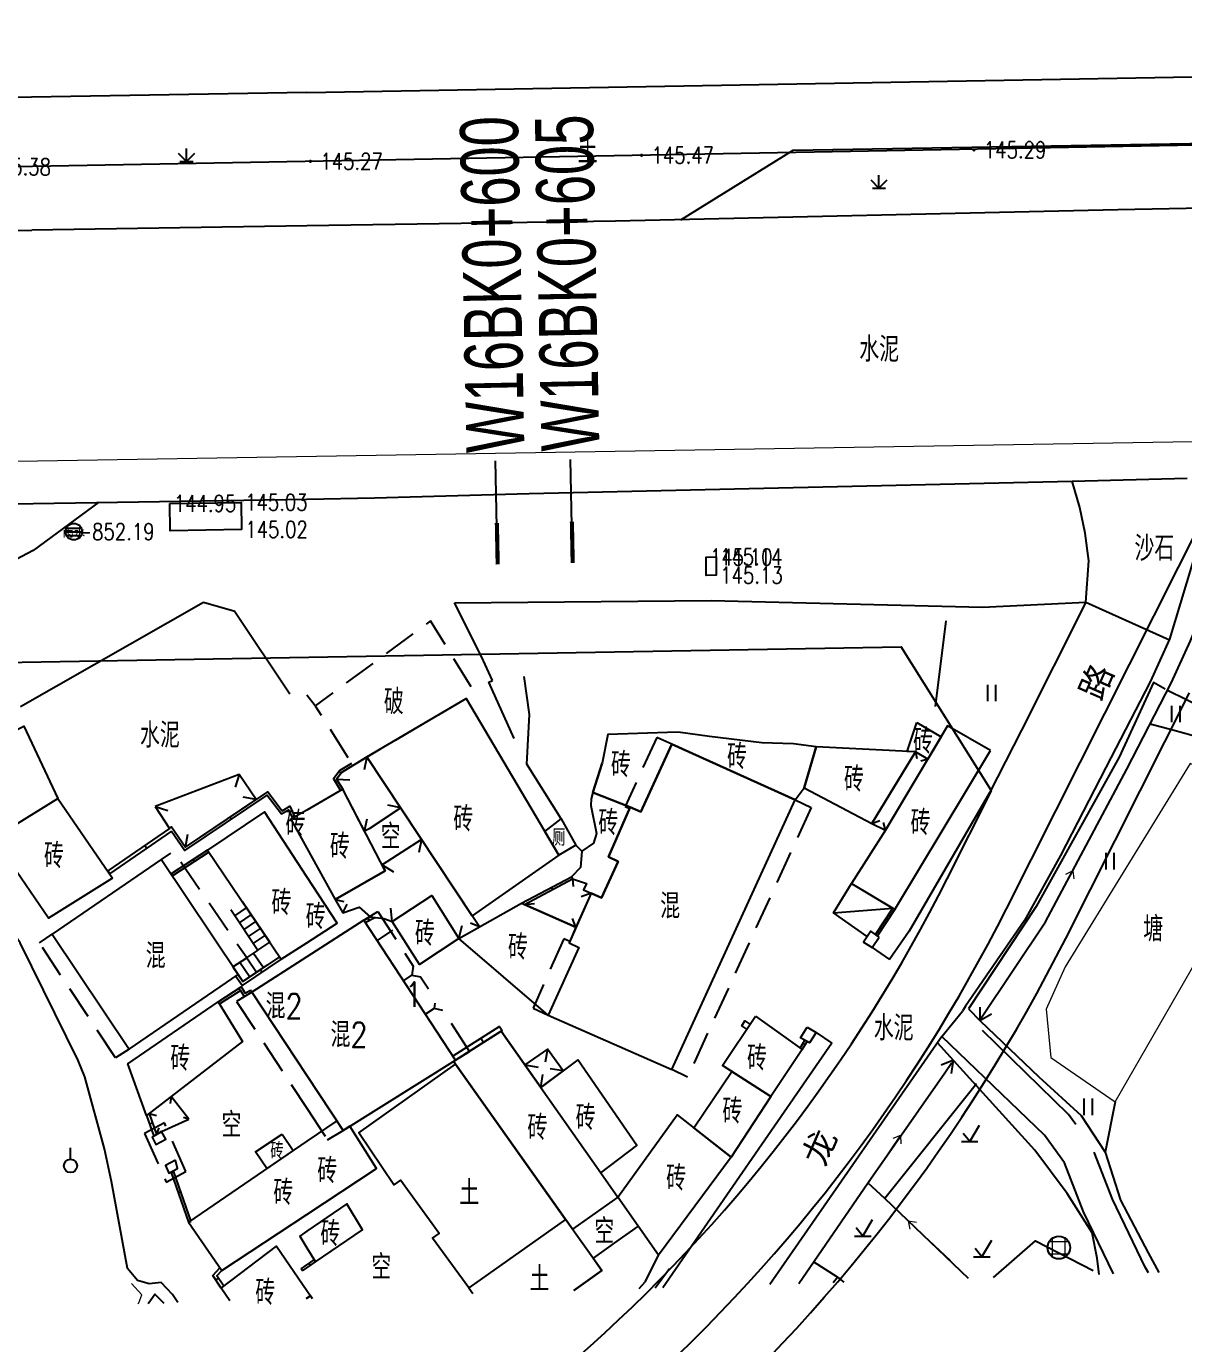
# Model space of a CAD drawing. Extents: x 529262 to 576451, y 2694391 to 2717535.
# Drawn here: x 565348.1 to 565417.9, y 2709589.3 to 2709668.8 of the extents above; entities that cross this region are included whole.
import ezdxf
from ezdxf.enums import TextEntityAlignment as Align
from ezdxf.xclip import XClip

# ---------------------------------------------------------------- set-up
doc = ezdxf.new("R2010")
doc.units = 0
doc.header["$XCLIPFRAME"] = 0
doc.linetypes.add('X2', pattern=[10, 8, -2])
doc.linetypes.add('X5', pattern=[3, 2, -1])
for name, color, linetype in [('a红线图', 1, 'Continuous'), ('COMPONENT', 8, 'Continuous'), ('DLDW', 8, 'Continuous'), ('DLSS', 4, 'Continuous'), ('DMTZ', 8, 'Continuous'), ('GCD', 8, 'Continuous'), ('GXYZ', 8, 'Continuous'), ('JMD', 8, 'Continuous'), ('PP-COM', 7, 'Continuous'), ('RD-中线', 40, 'Continuous'), ('RD-红线', 7, 'Continuous'), ('ZBTZ', 8, 'Continuous'), ('ZJ', 7, 'Continuous'), ('桩号标注_W16-', 7, 'Continuous')]:
    doc.layers.add(name, color=color, linetype=linetype)
doc.layers.add('SXSS', color=5, linetype='Continuous', lineweight=0)
doc.styles.add('HZ', font='rs.shx', dxfattribs={"width": 0.8, "bigfont": 'hztxt.shx'})
doc.styles.add('JieTuHzTxt', font='smsim.shx', dxfattribs={"width": 0.7, "bigfont": 'smfs.shx'})
doc.styles.add('宋体', font='', dxfattribs={"width": 0.75})
doc.styles.add('等线体', font='simhei.ttf')
doc.styles.get('宋体').set_extended_font_data('SimSun')
doc.linetypes.add('10421', pattern='A,2,[150,AAA.SHX,S=0.5,R=0,X=0,Y=0.5],1e-11', length=2)
doc.linetypes.add('10422', pattern='A,0.75,[150,AAA.SHX,S=0.5,R=0,X=0,Y=0.5],1.5,[177,AAA.SHX,S=1,R=0,X=0,Y=0.4],0.75', length=3)
doc.linetypes.add('1161', pattern='A,0,[149,AAA.SHX,S=0.15,R=0,X=0,Y=0],-1.6', length=1.6)

# ---------------------------------------------------------------- blocks, each defined once
blk = doc.blocks.new('A$C19FD0107')
at = {"layer": 'RD-中线', "color": 8, "linetype": 'Continuous'}
blk.add_lwpolyline([(-5280.166, 15276.46), (-7574.885, 15234.775, -0.04855), (-7632.827, 15239.353), (-9762.366, 15617.812)], format="xyb", dxfattribs=at)
at = {"layer": 'RD-中线', "color": 8, "linetype": 'Continuous', "flags": 128}
blk.add_lwpolyline([(-5805.014, 15027.076), (-5614.102, 15194.802, 0.096165), (-5590.788, 15224.953), (-5567.047, 15272.101)], format="xyb", dxfattribs=at)
at = {"layer": 'RD-红线', "color": 8, "linetype": 'Continuous', "flags": 128}
blk.add_lwpolyline([(-5772.423, 15237.701), (-5597.147, 15240.767)], dxfattribs=at)
at = {"layer": 'RD-红线', "color": 8, "linetype": 'Continuous'}
blk.add_lwpolyline([(-5591.683, 15232.069), (-5597.147, 15240.767, 0.564216)], format="xyb", dxfattribs=at)
at = {"layer": 'RD-红线', "color": 8, "linetype": 'Continuous', "flags": 128}
for points in [[(-5784.983, 15039.35), (-5611.462, 15191.797, 0.096165), (-5587.215, 15223.154), (-5579.745, 15237.989)], [(-5773.068, 15060.467), (-5616.742, 15197.807, 0.096165), (-5594.361, 15226.752), (-5591.683, 15232.069)]]:
    blk.add_lwpolyline(points, format="xyb", dxfattribs=at)
blk = doc.blocks.new('GC200')
at = {"linetype": 'Continuous', "const_width": 0.2, "flags": 128}
blk.add_lwpolyline([(-0.1, 0, 1), (0.1, 0, 1)], format="xyb", close=True, dxfattribs=at)
blk = doc.blocks.new('gc121')
at = {"color": 8}
for p, q in [((-0.5, -1), (-0.5, 1)), ((0.5, -1), (0.5, 1))]:
    blk.add_line(p, q, dxfattribs=at)
blk = doc.blocks.new('gc037')
for p, q in [((0, 0), (-1.39, 0.8)), ((-1.39, -0.8), (0, 0))]:
    blk.add_line(p, q)
blk = doc.blocks.new('gc086')
at = {"color": 8}
for p, q in [((0, 0), (7, 0)), ((7, 0), (6.18, 0.57)), ((7, 0), (6.18, -0.57))]:
    blk.add_line(p, q, dxfattribs=at)
blk = doc.blocks.new('gc123')
at = {"color": 8}
for p, q in [((0, 0), (1.2, 2)), ((-1, 0), (1, 0)), ((0, 0), (-0.8, 1))]:
    blk.add_line(p, q, dxfattribs=at)
blk = doc.blocks.new('gc146')
for p, q in [((-1.25, 0.75), (1.25, 0.75)), ((-0.75, -1.25), (-0.75, 1.25)), ((0.75, -1.25), (0.75, 1.25)), ((-1.25, -0.75), (1.25, -0.75))]:
    blk.add_line(p, q)
blk = doc.blocks.new('gc125')
at = {"color": 8}
blk.add_line((0, 0.8), (0, 2.2), dxfattribs=at)
blk.add_circle((0, 0), 0.8, dxfattribs=at)
blk = doc.blocks.new('gc124')
at = {"color": 8}
for p, q in [((0, 0), (0, 1.6)), ((-1, 1), (0, 0)), ((-0.8, 0), (0.8, 0)), ((0, 0), (1, 1))]:
    blk.add_line(p, q, dxfattribs=at)
blk = doc.blocks.new('gcbj0103')
for p, q in [((-1, 0), (1, 0)), ((-0.9, 0.43), (0.9, 0.43)), ((-0.88, -0.47), (0.88, -0.47))]:
    blk.add_line(p, q)
blk.add_circle((0, 0), 1)

msp = doc.modelspace()

# ---------------------------------------------------------------- linework, layer by layer
at = {"layer": 'a红线图', "color": 8, "linetype": 'Continuous', "lineweight": 0, "flags": 128}
msp.add_lwpolyline([(564727.349, 2709632.223), (566623.018, 2709663.858)], dxfattribs=at)
msp.add_lwpolyline([(564727.349, 2709632.223), (566623.018, 2709663.858)], dxfattribs=at)
at = {"layer": 'DLDW', "color": 252, "linetype": '10421', "elevation": 144.527, "flags": 128}
msp.add_lwpolyline([(565346.538, 2709620.093), (565344.483, 2709624.881), (565347.913, 2709626.572), (565349.966, 2709622.217)], dxfattribs=at)
at = {"layer": 'DLDW', "color": 252, "linetype": 'Continuous', "elevation": -520.404, "flags": 128}
msp.add_lwpolyline([(565379.353, 2709620.214), (565380.335, 2709620.971), (565381.225, 2709619.398), (565380.194, 2709618.789)], close=True, dxfattribs=at)
at = {"layer": 'DLSS', "linetype": 'Continuous', "flags": 128}
for points, elevation in [([(565364.998, 2709664.819), (565418.422, 2709665.751), (565462.579, 2709666.585)], 143.323), ([(565369.075, 2709640.348), (565378.408, 2709640.612), (565411.166, 2709641.354)], 143.087), ([(565364.998, 2709640.28), (565369.075, 2709640.348)], 143.087), ([(565114.998, 2709635.905), (565126.133, 2709636.107), (565155.401, 2709636.613), (565173.165, 2709636.835), (565201.132, 2709637.39), (565230.117, 2709637.912), (565261.021, 2709638.477), (565303.883, 2709639.224), (565345.921, 2709639.963), (565364.998, 2709640.28)], 143.087), ([(565399.111, 2709613.216), (565400.153, 2709612.496)], 145.628), ([(565395.721, 2709608.095), (565396.666, 2709607.443)], 145.452)]:
    msp.add_lwpolyline(points, dxfattribs=dict(at, elevation=elevation))
msp.add_lwpolyline([(565364.998, 2709664.819), (565337.684, 2709664.342), (565314.642, 2709663.947), (565228.604, 2709662.415), (565167.409, 2709661.335), (565137.622, 2709660.67), (565129.293, 2709658.022), (565104.378, 2709657.524), (565104.723, 2709652.444), (565166.375, 2709653.29), (565230.843, 2709654.542), (565300.364, 2709655.646), (565348.408, 2709656.515)], dxfattribs=at)
at = {"layer": 'DLSS', "linetype": 'Continuous'}
for points in [[(565448.977, 2709658.425), (565413.921, 2709657.723), (565383.622, 2709657.044), (565364.998, 2709656.764)], [(565364.998, 2709656.764), (565348.408, 2709656.515)], [(565411.991, 2709634.064), (565408.103, 2709626.328), (565406.175, 2709622.558)], [(565406.175, 2709622.558), (565401.335, 2709614.208), (565400.153, 2709612.496)], [(565396.666, 2709607.443), (565386.481, 2709592.684)]]:
    msp.add_lwpolyline(points, dxfattribs=at)
at = {"layer": 'DLSS', "linetype": 'Continuous', "lineweight": -3, "flags": 128}
for points in [[(565419.907, 2709641.414), (565419.489, 2709639.79), (565418.714, 2709637.355), (565417.034, 2709631.814), (565415.866, 2709629.256), (565413.195, 2709624.073), (565410.472, 2709618.767), (565408.291, 2709614.846), (565404.725, 2709609.68), (565404.56, 2709609.371)], [(565403.3, 2709607.84), (565392.923, 2709592.881)], [(565413.661, 2709593.515), (565411.855, 2709597.265), (565410.706, 2709600.23), (565409.505, 2709601.89), (565403.3, 2709607.84)]]:
    msp.add_lwpolyline(points, dxfattribs=at)
at = {"layer": 'DLSS', "linetype": 'X2', "elevation": 145.336, "flags": 128}
msp.add_lwpolyline([(565411.991, 2709634.064), (565412.175, 2709636.56), (565411.963, 2709638.223), (565411.631, 2709639.766), (565411.166, 2709641.354)], dxfattribs=at)
at = {"layer": 'DLSS', "linetype": 'X2', "lineweight": -3, "flags": 128}
msp.add_lwpolyline([(565415.769, 2709593.579), (565415.575, 2709593.921), (565413.6, 2709598.022), (565412.389, 2709601.145), (565410.943, 2709603.143), (565404.56, 2709609.371)], dxfattribs=at)
at = {"layer": 'DMTZ', "linetype": '10421', "elevation": 144.088, "flags": 128}
msp.add_lwpolyline([(565352.44, 2709640.093), (565348.489, 2709637.171), (565344.058, 2709634.837), (565341.424, 2709634.439), (565332.879, 2709632.57), (565326.089, 2709631.035), (565324.769, 2709630.788), (565323.704, 2709630.398), (565323.413, 2709630.056), (565323.276, 2709629.558), (565323.152, 2709628.576), (565323.064, 2709628.352), (565322.808, 2709628.166), (565321.296, 2709628.121), (565319.422, 2709628.218), (565317, 2709628.627), (565313.705, 2709628.945), (565305.818, 2709630.001), (565302.993, 2709630.156), (565299.173, 2709630.228), (565291.244, 2709629.92), (565290.654, 2709629.827), (565289.769, 2709629.49), (565288.498, 2709628.957), (565287.691, 2709628.683), (565287.083, 2709628.615), (565286.735, 2709628.654), (565286.011, 2709628.828), (565285.034, 2709629.119)], dxfattribs=at)
at = {"layer": 'DMTZ', "linetype": '10422'}
msp.add_lwpolyline([(565358.766, 2709634.043), (565347.71, 2709627.731)], dxfattribs=at)
at = {"layer": 'DMTZ', "linetype": '10422', "flags": 128}
for points in [[(565376.194, 2709629.334), (565375.531, 2709630.782), (565373.898, 2709634.011)], [(565402.922, 2709627.752), (565403.575, 2709632.927)], [(565377.494, 2709625.825), (565375.969, 2709629.222), (565376.194, 2709629.334)], [(565380.335, 2709620.971), (565378.275, 2709624.285), (565378.438, 2709627.287), (565378.107, 2709629.563)], [(565351.205, 2709606.402), (565347.693, 2709613.492), (565343.475, 2709619.613)], [(565404.912, 2709609.522), (565405.619, 2709608.796), (565409.161, 2709605.405), (565411.708, 2709603.075), (565413.151, 2709600.859), (565414.08, 2709597.965), (565415.752, 2709594.786), (565416.391, 2709593.598)], [(565412.791, 2709593.488), (565412.679, 2709594.478), (565412.383, 2709595.989), (565410.877, 2709598.367), (565408.917, 2709600.991), (565403.044, 2709607.47)], [(565386.019, 2709592.67), (565386.867, 2709593.843)], [(565357.207, 2709591.789), (565356.892, 2709592.274), (565356.2, 2709592.998)]]:
    msp.add_lwpolyline(points, dxfattribs=at)
at = {"layer": 'DMTZ', "linetype": '10422', "lineweight": -3, "elevation": 145.38, "flags": 128}
msp.add_lwpolyline([(565416.788, 2709628.803), (565416.084, 2709629.21), (565413.996, 2709624.694), (565409.007, 2709615.696), (565404.912, 2709609.522)], dxfattribs=at)
at = {"layer": 'DMTZ', "linetype": '10422', "ltscale": 0.2, "elevation": -520.404, "flags": 128}
msp.add_lwpolyline([(565381.578, 2709619.02), (565381.225, 2709619.398)], dxfattribs=at)
at = {"layer": 'DMTZ', "linetype": '10421', "flags": 128}
msp.add_lwpolyline([(565356.2, 2709592.998), (565355.483, 2709592.911), (565354.783, 2709593.121), (565354.179, 2709593.855), (565353.216, 2709599.097), (565352.795, 2709601.072), (565351.607, 2709605.418), (565351.205, 2709606.402)], dxfattribs=at)
at = {"layer": 'GXYZ', "linetype": 'Continuous', "flags": 128}
for points in [[(565356.732, 2709640.011), (565361.034, 2709640.08), (565361.046, 2709638.439), (565356.744, 2709638.37)], [(565389.079, 2709636.773), (565389.684, 2709636.783), (565389.699, 2709635.677), (565389.094, 2709635.667)]]:
    msp.add_lwpolyline(points, close=True, dxfattribs=at)
at = {"layer": 'JMD', "linetype": 'Continuous'}
for p, q in [((565368.624, 2709624.717), (565368.444, 2709623.937)), ((565401.722, 2709625.02), (565401.792, 2709624.626)), ((565402.452, 2709624.586), (565402.034, 2709624.47)), ((565360.912, 2709623.661), (565360.67, 2709622.898)), ((565366.936, 2709623.822), (565367.057, 2709623.732)), ((565366.793, 2709623.379), (565367.592, 2709623.341)), ((565361.934, 2709622.14), (565361.149, 2709622.294)), ((565355.851, 2709621.72), (565356.612, 2709621.474)), ((565370.659, 2709621.637), (565369.875, 2709621.797)), ((565356.713, 2709620.403), (565356.836, 2709620.489)), ((565360.441, 2709620.956), (565360.358, 2709621.08)), ((565364.091, 2709621.11), (565364.227, 2709621.173)), ((565368.48, 2709620.234), (565368.625, 2709620.989)), ((565399.082, 2709620.7), (565399.572, 2709620.881)), ((565399.901, 2709620.295), (565399.787, 2709620.765)), ((565357.677, 2709619.278), (565357.825, 2709620.064)), ((565371.914, 2709619.738), (565371.75, 2709618.955)), ((565355.219, 2709619.376, 143.545), (565355.333, 2709619.211, 143.545)), ((565359.01, 2709619.092), (565359.091, 2709618.966)), ((565358.129, 2709618.522), (565358.211, 2709618.396)), ((565369.536, 2709618.201), (565370.219, 2709617.786)), ((565352.979, 2709617.835), (565353.093, 2709617.671)), ((565356.809, 2709617.667), (565356.89, 2709617.541)), ((565381.031, 2709617.356), (565381.059, 2709616.898)), ((565379.758, 2709616.846), (565379.828, 2709616.714)), ((565382.145, 2709616.501), (565381.548, 2709616.27)), ((565362.762, 2709613.534), (565361.112, 2709615.978)), ((565366.712, 2709616.106), (565367.234, 2709616)), ((565367.158, 2709615.302), (565367.426, 2709615.823)), ((565378.128, 2709615.807), (565378.722, 2709615.865)), ((565360.408, 2709615.503), (565362.035, 2709613.047)), ((565360.654, 2709615.131), (565361.362, 2709615.608)), ((565360.93, 2709614.714), (565361.642, 2709615.193)), ((565368.666, 2709614.979), (565368.734, 2709614.845)), ((565370.153, 2709614.788), (565370.056, 2709615.582)), ((565381.234, 2709614.436), (565381.019, 2709614.968)), ((565396.772, 2709615.316, 145.3), (565400.348, 2709615.595)), ((565400.06, 2709614.889), (565399.935, 2709614.972)), ((565361.206, 2709614.298), (565361.922, 2709614.779)), ((565361.482, 2709613.881), (565362.202, 2709614.364)), ((565374.172, 2709613.761), (565374.368, 2709614.537)), ((565375.406, 2709614.454), (565374.871, 2709614.679)), ((565361.759, 2709613.464), (565362.482, 2709613.949)), ((565362.035, 2709613.047), (565362.762, 2709613.534)), ((565362.035, 2709613.047), (565360.536, 2709612.045)), ((565361.368, 2709612.601), (565361.961, 2709611.721)), ((565361.783, 2709612.879), (565362.375, 2709612)), ((565360.536, 2709612.045), (565361.133, 2709611.163)), ((565360.952, 2709612.323), (565361.547, 2709611.442)), ((565361.133, 2709611.163), (565362.626, 2709612.169)), ((565362.28, 2709611.724, -518.569), (565362.181, 2709611.87, -518.569)), ((565360.974, 2709610.62), (565360.893, 2709610.746)), ((565361.678, 2709610.517), (565361.604, 2709610.647)), ((565375.499, 2709607.739), (565375.655, 2709607.495)), ((565376.626, 2709608.458), (565376.782, 2709608.214)), ((565379.506, 2709607.079), (565379.378, 2709606.289)), ((565395.057, 2709607.346, 145.915), (565394.928, 2709607.422, 145.915)), ((565378.157, 2709606.132), (565378.945, 2709605.994)), ((565379.112, 2709604.772), (565379.24, 2709605.562)), ((565380.47, 2709605.779), (565379.679, 2709605.896)), ((565356.812, 2709604.233), (565356.759, 2709603.795)), ((565355.479, 2709603.204), (565355.92, 2709603.078)), ((565357.879, 2709602.852), (565357.56, 2709602.954)), ((565355.49, 2709602.576), (565355.679, 2709602.644)), ((565355.93, 2709601.938), (565356.076, 2709602.334)), ((565356.806, 2709599.63), (565356.947, 2709599.68)), ((565357.229, 2709598.432), (565357.371, 2709598.482)), ((565357.865, 2709596.636), (565358.006, 2709596.686)), ((565364.735, 2709593.704), (565364.649, 2709593.827)), ((565365.203, 2709594.028), (565365.118, 2709594.151)), ((565359.508, 2709593.145), (565359.675, 2709593.255))]:
    msp.add_line(p, q, dxfattribs=at)
at = {"layer": 'JMD', "linetype": 'Continuous', "flags": 128}
for points in [[(565356.732, 2709640.011), (565361.034, 2709640.08), (565361.046, 2709638.439), (565356.744, 2709638.37)], [(565389.079, 2709636.773), (565389.684, 2709636.783), (565389.699, 2709635.677), (565389.094, 2709635.667)], [(565364.998, 2709619.202), (565366.712, 2709616.106), (565369.721, 2709617.843), (565367.166, 2709622.766), (565364.998, 2709621.512)], [(565364.998, 2709621.512), (565364.029, 2709620.951), (565364.998, 2709619.202)], [(565377.954, 2709615.884), (565380.961, 2709617.488)], [(565378.128, 2709615.807), (565381.031, 2709617.356)], [(565368.431, 2709614.858), (565368.822, 2709615.059)], [(565368.513, 2709614.732), (565369.093, 2709615.03)], [(565391.538, 2709608.294), (565391.233, 2709608.496), (565391.419, 2709608.79), (565391.73, 2709608.584)], [(565376.626, 2709608.458), (565373.81, 2709606.661)], [(565376.782, 2709608.214), (565373.966, 2709606.417)], [(565355.313, 2709603.075), (565355.757, 2709601.829)], [(565355.479, 2709603.204), (565355.93, 2709601.938)], [(565359.831, 2709592.658), (565359.32, 2709593.43), (565359.746, 2709593.881)], [(565359.99, 2709592.779), (565359.574, 2709593.408), (565359.859, 2709593.716)]]:
    msp.add_lwpolyline(points, dxfattribs=at)
at = {"layer": 'JMD', "linetype": 'X5', "elevation": -520.554, "flags": 128}
msp.add_lwpolyline([(565367.763, 2709624.208), (565374.608, 2709628.25), (565375.138, 2709628.579), (565372.465, 2709632.925), (565365.499, 2709627.806)], close=True, dxfattribs=at)
at = {"layer": 'JMD', "linetype": 'Continuous', "flags": 128}
for points, elevation in [([(565368.624, 2709624.717), (565374.608, 2709628.25), (565380.194, 2709618.789), (565374.967, 2709615.118)], 143.983), ([(565401.807, 2709626.801), (565403.256, 2709625.939), (565402.452, 2709624.586), (565401.722, 2709625.02), (565401.223, 2709625.045)], 145.343), ([(565406.238, 2709625.096), (565403.64, 2709626.584), (565399.901, 2709620.295), (565397.847, 2709617.076), (565400.478, 2709615.518)], -519.149), ([(565379.548, 2709609.124), (565387.026, 2709605.848), (565394.453, 2709622.123), (565387.01, 2709625.492), (565385.142, 2709621.396), (565384.509, 2709621.685), (565383.186, 2709618.688), (565383.784, 2709618.415), (565382.777, 2709616.207), (565382.143, 2709616.496), (565380.816, 2709613.491), (565381.414, 2709613.219)], 145.19), ([(565399.082, 2709620.7), (565401.722, 2709625.02), (565395.722, 2709625.324), (565394.992, 2709622.861)], 145.355), ([(565368.748, 2709620.373), (565368.48, 2709620.234), (565367.166, 2709622.766), (565366.793, 2709623.379), (565367.09, 2709623.776), (565367.763, 2709624.208), (565368.624, 2709624.717), (565370.659, 2709621.637)], 142.258), ([(565399.082, 2709620.7), (565399.901, 2709620.295), (565402.452, 2709624.586), (565401.722, 2709625.02)], 145.355), ([(565355.851, 2709621.72), (565356.713, 2709620.403), (565356.836, 2709620.489), (565357.677, 2709619.278), (565361.934, 2709622.14), (565360.912, 2709623.661)], 143.628), ([(565353.279, 2709617.4), (565349.399, 2709614.995), (565346.086, 2709619.812), (565349.966, 2709622.217)], 144.527), ([(565360.847, 2709611.581), (565356.202, 2709618.525), (565349.64, 2709614.02), (565354.285, 2709607.076)], -519.788), ([(565378.128, 2709615.807), (565381.031, 2709617.356), (565381.86, 2709617.078), (565381.689, 2709616.703), (565382.145, 2709616.501), (565381.234, 2709614.436), (565378.128, 2709615.807)], 145.19), ([(565374.172, 2709613.761), (565371.798, 2709612.185), (565370.153, 2709614.788), (565372.527, 2709616.364)], -520.118), ([(565379.548, 2709609.124), (565374.172, 2709613.761), (565377.954, 2709615.884), (565381.234, 2709614.436), (565380.816, 2709613.491), (565381.414, 2709613.219)], 145.19), ([(565399.521, 2709613.843), (565399.021, 2709614.201), (565398.572, 2709613.54), (565399.111, 2709613.216)], 145.79), ([(565392.056, 2709609.075), (565394.884, 2709607.053), (565392.98, 2709604.215), (565390.081, 2709606.094)], 145.317), ([(565373.957, 2709606.183), (565373.854, 2709606.347), (565373.969, 2709606.419), (565376.722, 2709608.175), (565379.112, 2709604.772), (565382.728, 2709599.626), (565383.762, 2709598.15), (565381.03, 2709596.212)], 144.974), ([(565395.18, 2709608.414), (565395.721, 2709608.095), (565395.316, 2709607.456), (565394.784, 2709607.772)], 145.402), ([(565380.47, 2709605.779), (565379.506, 2709607.079), (565378.157, 2709606.132), (565379.112, 2709604.772)], 145.129), ([(565380.605, 2709596.812), (565374.767, 2709592.67), (565372.583, 2709595.68), (565372.985, 2709595.963), (565370.644, 2709599.185), (565370.242, 2709598.902), (565368.123, 2709602.036), (565373.957, 2709606.183)], 144.974), ([(565381.349, 2709606.431), (565379.112, 2709604.772), (565382.726, 2709599.625), (565384.914, 2709601.262)], 145.295), ([(565390.641, 2709605.731), (565392.98, 2709604.215), (565390.592, 2709600.568), (565388.338, 2709602.341)], -518.944), ([(565357.879, 2709602.852), (565356.812, 2709604.233), (565355.479, 2709603.204), (565355.93, 2709601.938), (565356.224, 2709602.122), (565357.879, 2709602.852)], -520.987), ([(565386.219, 2709594.651), (565383.762, 2709598.15), (565387.337, 2709603.128), (565390.592, 2709600.568)], 145.388), ([(565363.499, 2709601.952), (565364.177, 2709600.966), (565362.585, 2709599.874), (565361.893, 2709600.881)], 143.625), ([(565357.065, 2709600.381), (565356.464, 2709600.061), (565356.67, 2709599.605), (565357.201, 2709599.883)], -520.986)]:
    msp.add_lwpolyline(points, close=True, dxfattribs=dict(at, elevation=elevation))
for points in [[(565382.24, 2709622.576), (565384.509, 2709621.685), (565385.142, 2709621.396), (565387.01, 2709625.492), (565394.453, 2709622.123), (565394.992, 2709622.861), (565395.722, 2709625.324), (565394.354, 2709625.508), (565392.442, 2709625.568), (565389.289, 2709625.944), (565387.39, 2709626.203), (565386.761, 2709626.196), (565383.16, 2709626.067), (565382.813, 2709624.345)], [(565382.24, 2709622.576), (565382.147, 2709622.187), (565382.122, 2709621.783), (565382.479, 2709620.099), (565382.281, 2709619.519), (565381.578, 2709619.02), (565381.511, 2709618.049), (565380.961, 2709617.488), (565381.031, 2709617.356), (565381.86, 2709617.078), (565381.689, 2709616.703), (565382.777, 2709616.207), (565383.784, 2709618.415), (565383.186, 2709618.688), (565384.509, 2709621.685)], [(565366.712, 2709616.106), (565367.158, 2709615.302), (565368.154, 2709615.654), (565368.822, 2709615.059), (565369.646, 2709614.969), (565370.153, 2709614.788), (565372.527, 2709616.364), (565374.172, 2709613.761), (565375.406, 2709614.454), (565375.406, 2709614.454), (565371.914, 2709619.738), (565369.536, 2709618.201), (565369.536, 2709618.201), (565369.721, 2709617.843)], [(565397.847, 2709617.076), (565400.348, 2709615.595), (565399.294, 2709614.005), (565399.021, 2709614.201), (565398.807, 2709613.886), (565396.772, 2709615.316)], [(565359.649, 2709609.941), (565361.105, 2709607.548), (565355.313, 2709603.075), (565354.204, 2709606.187)], [(565356.224, 2709602.122), (565355.669, 2709601.773), (565355.88, 2709601.333), (565356.48, 2709601.658)]]:
    msp.add_lwpolyline(points, close=True, dxfattribs=at)
at = {"layer": 'JMD', "linetype": 'X5'}
for points, elevation in [([(565387.01, 2709625.492), (565386.108, 2709625.898), (565384.197, 2709621.724), (565384.472, 2709621.602)], -516.232), ([(565394.453, 2709622.123), (565395.426, 2709621.675), (565387.963, 2709605.39), (565387.026, 2709605.848)], 145.295), ([(565368.431, 2709614.858), (565369.287, 2709615.394), (565371.414, 2709612.094), (565371.32, 2709611.541)], -518.146), ([(565380.853, 2709613.574), (565380.492, 2709613.733), (565378.649, 2709609.558), (565379.548, 2709609.124)], -516.232), ([(565361.678, 2709610.517), (565360.757, 2709609.96), (565364.998, 2709603.512)], -518.119), ([(565364.998, 2709603.512), (565366.249, 2709601.61), (565367.187, 2709602.171)], -518.119)]:
    msp.add_lwpolyline(points, dxfattribs=dict(at, elevation=elevation))
at = {"layer": 'JMD', "linetype": 'Continuous'}
for points in [[(565367.69, 2709624.323), (565366.987, 2709623.889), (565366.612, 2709623.388), (565367.036, 2709622.691)], [(565367.763, 2709624.208), (565367.09, 2709623.776), (565366.793, 2709623.379), (565367.166, 2709622.766)], [(565382.24, 2709622.576), (565382.813, 2709624.345)], [(565356.827, 2709620.239), (565357.638, 2709619.071), (565362.607, 2709622.411), (565363.461, 2709621.274), (565363.896, 2709621.531), (565364.136, 2709621.013)], [(565356.836, 2709620.489), (565357.677, 2709619.278), (565362.641, 2709622.615), (565363.5, 2709621.471), (565363.962, 2709621.745), (565364.266, 2709621.088)], [(565359.01, 2709619.092), (565356.809, 2709617.667)], [(565359.091, 2709618.966), (565356.89, 2709617.541)], [(565399.294, 2709614.005), (565400.348, 2709615.595)], [(565399.416, 2709613.918), (565400.478, 2709615.518)], [(565364.998, 2709605.487), (565367.187, 2709602.171), (565373.969, 2709606.419), (565368.431, 2709614.858), (565364.998, 2709612.651)], [(565370.169, 2709614.267), (565369.236, 2709613.636)], [(565364.998, 2709612.651), (565361.678, 2709610.517), (565364.998, 2709605.487)], [(565359.649, 2709609.941), (565361.035, 2709610.838), (565361.266, 2709610.456), (565361.604, 2709610.647)], [(565359.727, 2709609.813), (565360.987, 2709610.628), (565361.213, 2709610.253), (565361.678, 2709610.517)], [(565379.112, 2709604.772), (565376.722, 2709608.175)], [(565356.806, 2709599.63), (565357.865, 2709596.636)], [(565356.947, 2709599.68), (565358.006, 2709596.686)], [(565364.998, 2709595.1), (565365.516, 2709594.244), (565368.348, 2709596.184), (565367.403, 2709597.746), (565364.998, 2709596.099)], [(565364.998, 2709596.099), (565364.571, 2709595.806), (565364.998, 2709595.1)], [(565364.649, 2709593.827), (565365.438, 2709594.373)], [(565364.735, 2709593.704), (565365.516, 2709594.244)], [(565364.649, 2709593.827), (565364.998, 2709594.068)], [(565364.735, 2709593.704), (565364.998, 2709593.886)]]:
    msp.add_lwpolyline(points, dxfattribs=at)
at = {"layer": 'JMD', "linetype": 'Continuous', "flags": 128}
for points, elevation in [([(565364.998, 2709617.486), (565362.436, 2709621.394), (565359.01, 2709619.092), (565363.452, 2709612.513), (565364.998, 2709613.508)], -518.692), ([(565356.713, 2709620.403), (565352.979, 2709617.835)], 143.545), ([(565356.826, 2709620.238), (565353.093, 2709617.671)], 143.545), ([(565364.998, 2709613.508), (565366.832, 2709614.688), (565364.998, 2709617.486)], -518.692), ([(565363.452, 2709612.513), (565361.087, 2709610.92), (565360.701, 2709611.481)], -518.569), ([(565363.353, 2709612.659), (565361.133, 2709611.163), (565360.846, 2709611.581)], -518.569), ([(565394.761, 2709607.141), (565395.044, 2709607.617)], 145.915), ([(565394.884, 2709607.053), (565395.173, 2709607.541)], 145.915), ([(565364.998, 2709597.102), (565369.199, 2709599.87), (565367.597, 2709602.428), (565367.597, 2709602.428), (565367.187, 2709602.171), (565366.796, 2709602.763), (565364.998, 2709601.529)], 0.123), ([(565364.998, 2709601.529), (565357.865, 2709596.636), (565359.859, 2709593.716), (565364.998, 2709597.102)], 0.123), ([(565381.11, 2709592.52), (565382.799, 2709593.72), (565380.605, 2709596.812), (565374.767, 2709592.67), (565375.007, 2709592.333)], -520.126), ([(565385.053, 2709592.64), (565385.427, 2709593.053), (565386.219, 2709594.651), (565384.99, 2709596.401), (565383.701, 2709595.486), (565382.267, 2709594.469), (565382.799, 2709593.72), (565381.11, 2709592.52)], 145.388), ([(565360.345, 2709591.885), (565359.831, 2709592.658), (565363.171, 2709595.194), (565364.998, 2709592.513)], -520.811), ([(565396.745, 2709592.998), (565397.014, 2709593.33), (565397.391, 2709593.018)], 144.972), ([(565355.425, 2709591.734), (565355.675, 2709592.089), (565355.833, 2709592.299), (565356.372, 2709591.763)], -521.013), ([(565364.998, 2709592.053), (565364.958, 2709592.026)], -520.811), ([(565364.958, 2709592.026), (565364.998, 2709592.053)], -520.943), ([(565364.998, 2709592.513), (565365.213, 2709592.197), (565364.998, 2709592.053)], -520.811), ([(565364.998, 2709592.053), (565365.213, 2709592.197), (565365.321, 2709592.037)], -520.943)]:
    msp.add_lwpolyline(points, dxfattribs=dict(at, elevation=elevation))
at = {"layer": 'JMD', "linetype": 'X5', "flags": 128}
for points in [[(565360.536, 2709612.045), (565361.367, 2709612.6), (565356.942, 2709619.02), (565356.202, 2709618.525)], [(565370.822, 2709611.214), (565371.32, 2709611.541), (565371.849, 2709611.44), (565372.755, 2709610.12), (565372.681, 2709609.533), (565372.153, 2709609.186)]]:
    msp.add_lwpolyline(points, dxfattribs=at)
at = {"layer": 'JMD', "linetype": 'X5'}
for points in [[(565354.285, 2709607.076), (565353.45, 2709606.551), (565348.859, 2709613.494), (565349.64, 2709614.02)], [(565373.969, 2709606.419), (565374.81, 2709606.949), (565373.202, 2709609.422), (565372.681, 2709609.533)]]:
    msp.add_lwpolyline(points, dxfattribs=at)
at = {"layer": 'JMD', "linetype": 'X5', "elevation": -519.997}
msp.add_lwpolyline([(565357.703, 2709599.69), (565356.403, 2709602.637), (565355.21, 2709602), (565356.51, 2709599.053)], close=True, dxfattribs=at)
at = {"layer": 'SXSS', "color": 8, "linetype": 'Continuous', "lineweight": -3, "flags": 128}
for points in [[(565405.66, 2709608.928), (565409.568, 2709614.761), (565414.472, 2709623.988), (565417.143, 2709629.171), (565418.311, 2709631.729), (565419.191, 2709633.865), (565421.381, 2709641.081)], [(565394.671, 2709592.934), (565398.858, 2709599.035), (565403.497, 2709605.646), (565403.907, 2709606.273)]]:
    msp.add_lwpolyline(points, dxfattribs=at)
for points, elevation in [([(565427.687, 2709623.835), (565419.045, 2709625.848), (565418.414, 2709626.007), (565417.243, 2709626.322), (565415.868, 2709626.696)], 144.357), ([(565404.915, 2709593.248), (565399.875, 2709598.074), (565398.861, 2709598.987)], 144.846)]:
    msp.add_lwpolyline(points, dxfattribs=dict(at, elevation=elevation))
at = {"layer": 'SXSS', "color": 8, "linetype": '10421', "flags": 128}
msp.add_lwpolyline([(565423.993, 2709621.692), (565418.288, 2709624.32), (565410.748, 2709612.044), (565409.596, 2709609.498), (565409.874, 2709606.579), (565413.761, 2709603.9)], close=True, dxfattribs=at)
at = {"layer": 'SXSS', "color": 8, "linetype": 'Continuous', "elevation": 143.364, "flags": 128}
msp.add_lwpolyline([(565354.807, 2709591.715), (565354.855, 2709591.777), (565355.033, 2709592.263), (565354.426, 2709592.933)], dxfattribs=at)
at = {"layer": 'SXSS', "color": 8, "linetype": 'Continuous', "lineweight": -3}
msp.add_circle((565410.362, 2709595.104, 145.999), 0.683, dxfattribs=at)
at = {"layer": 'ZBTZ', "linetype": '1161', "lineweight": -3, "elevation": 145.132, "flags": 128}
msp.add_lwpolyline([(565387.561, 2709657.132), (565394.329, 2709661.33), (565425.476, 2709661.861), (565425.381, 2709665.832)], dxfattribs=at)
at = {"layer": 'ZBTZ', "linetype": '1161', "flags": 128}
for points, elevation in [([(565411.166, 2709641.354), (565418.111, 2709641.535)], 143.087), ([(565373.898, 2709634.011), (565389.393, 2709634.16), (565405.761, 2709633.761), (565411.991, 2709634.064)], 145.031), ([(565411.991, 2709634.064), (565414.412, 2709632.976)], 145.336), ([(565360.651, 2709633.49), (565363.971, 2709628.515)], 143.698), ([(565414.412, 2709632.976), (565417.047, 2709631.792)], 145.336), ([(565416.92, 2709628.738), (565419.215, 2709627.61), (565418.533, 2709626.247)], 145.38)]:
    msp.add_lwpolyline(points, dxfattribs=dict(at, elevation=elevation))
at = {"layer": 'ZBTZ', "linetype": '1161', "ltscale": 0.6, "flags": 128}
for points, elevation in [([(565360.651, 2709633.49), (565358.766, 2709634.043)], 143.698), ([(565365.499, 2709627.806), (565364.998, 2709628.449)], -520.554)]:
    msp.add_lwpolyline(points, dxfattribs=dict(at, elevation=elevation))
at = {"layer": 'ZBTZ', "linetype": '1161', "lineweight": -3, "flags": 128}
for points in [[(565403.3, 2709607.84), (565404.56, 2709609.371)], [(565397.014, 2709593.33), (565395.568, 2709594.242)]]:
    msp.add_lwpolyline(points, dxfattribs=at)
at = {"layer": 'ZBTZ', "linetype": '1161'}
for points in [[(565405.393, 2709604.998), (565399.877, 2709598.077)], [(565406.415, 2709593.293), (565408.961, 2709595.517), (565412.432, 2709593.729)]]:
    msp.add_lwpolyline(points, dxfattribs=at)
at = {"layer": 'ZBTZ', "linetype": '1161', "flags": 128}
msp.add_lwpolyline([(565413.761, 2709603.9), (565413.151, 2709600.859)], dxfattribs=at)
at = {"layer": '桩号标注_W16-'}
for p, q in [((565376.485, 2709637.58), (565376.386, 2709642.579)), ((565381.011, 2709637.67), (565380.911, 2709642.669))]:
    msp.add_line(p, q, dxfattribs=at)
at = {"layer": '桩号标注_W16-', "const_width": 0.25}
for points in [[(565376.46, 2709638.83), (565376.51, 2709636.331)], [(565380.986, 2709638.92), (565381.035, 2709636.42)]]:
    msp.add_lwpolyline(points, dxfattribs=at)

# ---------------------------------------------------------------- block references
at = {"layer": 'COMPONENT', "linetype": 'Continuous', "xscale": 0.5, "yscale": 0.5}
msp.add_blockref('gcbj0103', (565350.938, 2709638.309), dxfattribs=at)
at = {"layer": 'DLSS', "linetype": 'Continuous', "lineweight": -3}
for p, xscale, yscale, zscale, rotation in [((565405.606, 2709608.813), 0.4999999998366074, 0.4999999998366074, 0.4999999998366074, 240.4730593811371), ((565404.005, 2709606.41), 0.4999999998735145, 0.4999999998735145, 0.4999999998735145, 52.06362170412463)]:
    msp.add_blockref('gc037', p, dxfattribs=dict(at, xscale=xscale, yscale=yscale, zscale=zscale, rotation=rotation))
at = {"layer": 'GCD', "linetype": 'Continuous'}
ref = msp.add_blockref('GC200', (565405.241, 2709661.35, 145.29), dxfattribs=dict(at, xscale=0.5, yscale=0.5, zscale=0.5))
ref.add_attrib('height', '145.29', dxfattribs={"linetype": 'Continuous', "height": 1, "style": 'HZ', "width": 0.8}).set_placement((565405.841, 2709661.35, 145.29), align=Align.MIDDLE_LEFT)
ref = msp.add_blockref('GC200', (565365.209, 2709660.659, 145.271), dxfattribs=dict(at, xscale=0.5, yscale=0.5, zscale=0.5))
ref.add_attrib('height', '145.27', dxfattribs={"linetype": 'Continuous', "height": 1, "style": 'HZ', "width": 0.8}).set_placement((565365.809, 2709660.659, 145.271), align=Align.MIDDLE_LEFT)
ref = msp.add_blockref('GC200', (565385.19, 2709661.025, 145.471), dxfattribs=dict(at, xscale=0.5, yscale=0.5, zscale=0.5))
ref.add_attrib('height', '145.47', dxfattribs={"linetype": 'Continuous', "height": 1, "style": 'HZ', "width": 0.8}).set_placement((565385.79, 2709661.025, 145.471), align=Align.MIDDLE_LEFT)
ref = msp.add_blockref('GC200', (565345.186, 2709660.321, 145.38), dxfattribs=dict(at, xscale=0.5, yscale=0.5, zscale=0.5))
ref.add_attrib('height', '145.38', dxfattribs={"linetype": 'Continuous', "height": 1, "style": 'HZ', "width": 0.8}).set_placement((565345.786, 2709660.321, 145.38), align=Align.MIDDLE_LEFT)
ref = msp.add_blockref('GC200', (565356.728, 2709640.014, 144.949), dxfattribs=dict(at, xscale=0.1999999999534339, yscale=0.1999999999534339, zscale=0.1999999999534339))
ref.add_attrib('height', '144.95', dxfattribs={"linetype": 'Continuous', "height": 1, "style": 'HZ', "width": 0.8}).set_placement((565356.968, 2709640.014, 144.949), align=Align.MIDDLE_LEFT)
ref = msp.add_blockref('GC200', (565356.728, 2709640.014, 144.949), dxfattribs=dict(at, xscale=0.1999999999534339, yscale=0.1999999999534339, zscale=0.1999999999534339))
ref.add_attrib('height', '144.95', dxfattribs={"linetype": 'Continuous', "height": 1, "style": 'HZ', "width": 0.8}).set_placement((565356.968, 2709640.014, 144.949), align=Align.MIDDLE_LEFT)
ref = msp.add_blockref('GC200', (565361.03, 2709640.083, 145.032), dxfattribs=dict(at, xscale=0.1999999999534339, yscale=0.1999999999534339, zscale=0.1999999999534339))
ref.add_attrib('height', '145.03', dxfattribs={"linetype": 'Continuous', "height": 1, "style": 'HZ', "width": 0.8}).set_placement((565361.27, 2709640.083, 145.032), align=Align.MIDDLE_LEFT)
ref = msp.add_blockref('GC200', (565361.03, 2709640.083, 145.032), dxfattribs=dict(at, xscale=0.1999999999534339, yscale=0.1999999999534339, zscale=0.1999999999534339))
ref.add_attrib('height', '145.03', dxfattribs={"linetype": 'Continuous', "height": 1, "style": 'HZ', "width": 0.8}).set_placement((565361.27, 2709640.083, 145.032), align=Align.MIDDLE_LEFT)
ref = msp.add_blockref('GC200', (565350.906, 2709638.309, -852.185), dxfattribs=dict(at, xscale=0.1999999999534339, yscale=0.1999999999534339, zscale=0.1999999999534339))
ref.add_attrib('height', '-852.19', dxfattribs={"linetype": 'Continuous', "height": 1, "style": 'HZ', "width": 0.8}).set_placement((565351.146, 2709638.309, -852.185), align=Align.MIDDLE_LEFT)
ref = msp.add_blockref('GC200', (565350.906, 2709638.309, -852.185), dxfattribs=dict(at, xscale=0.1999999999534339, yscale=0.1999999999534339, zscale=0.1999999999534339))
ref.add_attrib('height', '-852.19', dxfattribs={"linetype": 'Continuous', "height": 1, "style": 'HZ', "width": 0.8}).set_placement((565351.146, 2709638.309, -852.185), align=Align.MIDDLE_LEFT)
ref = msp.add_blockref('GC200', (565361.042, 2709638.442, 145.024), dxfattribs=dict(at, xscale=0.1999999999534339, yscale=0.1999999999534339, zscale=0.1999999999534339))
ref.add_attrib('height', '145.02', dxfattribs={"linetype": 'Continuous', "height": 1, "style": 'HZ', "width": 0.8}).set_placement((565361.282, 2709638.442, 145.024), align=Align.MIDDLE_LEFT)
ref = msp.add_blockref('GC200', (565361.042, 2709638.442, 145.024), dxfattribs=dict(at, xscale=0.1999999999534339, yscale=0.1999999999534339, zscale=0.1999999999534339))
ref.add_attrib('height', '145.02', dxfattribs={"linetype": 'Continuous', "height": 1, "style": 'HZ', "width": 0.8}).set_placement((565361.282, 2709638.442, 145.024), align=Align.MIDDLE_LEFT)
ref = msp.add_blockref('GC200', (565389.075, 2709636.776, 145.096), dxfattribs=dict(at, xscale=0.1999999999534339, yscale=0.1999999999534339, zscale=0.1999999999534339))
ref.add_attrib('height', '145.10', dxfattribs={"linetype": 'Continuous', "height": 1, "style": 'HZ', "width": 0.8}).set_placement((565389.315, 2709636.776, 145.096), align=Align.MIDDLE_LEFT)
ref = msp.add_blockref('GC200', (565389.075, 2709636.776, 145.096), dxfattribs=dict(at, xscale=0.1999999999534339, yscale=0.1999999999534339, zscale=0.1999999999534339))
ref.add_attrib('height', '145.10', dxfattribs={"linetype": 'Continuous', "height": 1, "style": 'HZ', "width": 0.8}).set_placement((565389.315, 2709636.776, 145.096), align=Align.MIDDLE_LEFT)
ref = msp.add_blockref('GC200', (565389.68, 2709636.786, 145.139), dxfattribs=dict(at, xscale=0.1999999999534339, yscale=0.1999999999534339, zscale=0.1999999999534339))
ref.add_attrib('height', '145.14', dxfattribs={"linetype": 'Continuous', "height": 1, "style": 'HZ', "width": 0.8}).set_placement((565389.92, 2709636.786, 145.139), align=Align.MIDDLE_LEFT)
ref = msp.add_blockref('GC200', (565389.68, 2709636.786, 145.139), dxfattribs=dict(at, xscale=0.1999999999534339, yscale=0.1999999999534339, zscale=0.1999999999534339))
ref.add_attrib('height', '145.14', dxfattribs={"linetype": 'Continuous', "height": 1, "style": 'HZ', "width": 0.8}).set_placement((565389.92, 2709636.786, 145.139), align=Align.MIDDLE_LEFT)
ref = msp.add_blockref('GC200', (565389.695, 2709635.68, 145.13), dxfattribs=dict(at, xscale=0.1999999999534339, yscale=0.1999999999534339, zscale=0.1999999999534339))
ref.add_attrib('height', '145.13', dxfattribs={"linetype": 'Continuous', "height": 1, "style": 'HZ', "width": 0.8}).set_placement((565389.935, 2709635.68, 145.13), align=Align.MIDDLE_LEFT)
ref = msp.add_blockref('GC200', (565389.695, 2709635.68, 145.13), dxfattribs=dict(at, xscale=0.1999999999534339, yscale=0.1999999999534339, zscale=0.1999999999534339))
ref.add_attrib('height', '145.13', dxfattribs={"linetype": 'Continuous', "height": 1, "style": 'HZ', "width": 0.8}).set_placement((565389.935, 2709635.68, 145.13), align=Align.MIDDLE_LEFT)
at = {"layer": 'PP-COM'}
ref = msp.add_blockref('A$C19FD0107', (570997.993, 2694390.603), dxfattribs=at)
XClip(ref).set_block_clipping_path([(-9366.4383134884, 14428.6043910822), (-3328.4480743363, 17452.7484863754)])
at = {"layer": 'SXSS', "color": 8, "linetype": 'Continuous', "lineweight": -3}
for p, xscale, yscale, zscale, rotation in [((565409.568, 2709614.761, 145.526), 0.5000000000181176, 0.5000000000181176, 0.5000000000181176, 62.00959353300702), ((565398.853, 2709598.975), 0.4999999998718725, 0.4999999998718725, 0.4999999998718725, 55.86314075203298), ((565403.832, 2709594.325), 0.5000000000190861, 0.5000000000190861, 0.5000000000190861, 136.9464538192251)]:
    msp.add_blockref('gc086', p, dxfattribs=dict(at, xscale=xscale, yscale=yscale, zscale=zscale, rotation=rotation))
at = {"layer": 'SXSS', "color": 8, "linetype": 'Continuous', "lineweight": -3, "xscale": 0.5, "yscale": 0.5, "zscale": 0.5}
msp.add_blockref('gc146', (565410.362, 2709595.104, 145.999), dxfattribs=at)
at = {"layer": 'ZBTZ', "linetype": 'Continuous', "xscale": 0.5, "yscale": 0.5}
for name, p in [('gc124', (565357.736, 2709660.643)), ('gc124', (565399.514, 2709659.033)), ('gc121', (565406.324, 2709628.577)), ('gc121', (565417.43, 2709627.31)), ('gc121', (565413.462, 2709618.426)), ('gc121', (565412.139, 2709603.6)), ('gc125', (565350.738, 2709600.036))]:
    msp.add_blockref(name, p, dxfattribs=at)
at = {"layer": 'ZBTZ', "linetype": 'Continuous', "lineweight": -3, "xscale": 0.5, "yscale": 0.5}
for p in [(565404.987, 2709601.501), (565398.533, 2709595.794), (565405.716, 2709594.55)]:
    msp.add_blockref('gc123', p, dxfattribs=at)

# ---------------------------------------------------------------- texts
at = {"layer": 'DLDW', "color": 252, "linetype": 'Continuous', "style": 'HZ', "width": 0.8}
msp.add_text('厕', height=1, dxfattribs=at).set_placement((565380.191, 2709619.877), align=Align.MIDDLE)
at = {"layer": 'GXYZ', "linetype": 'Continuous', "style": '宋体'}
msp.add_text('雨水', height=0.5, dxfattribs=at).set_placement((565350.94, 2709638.268), align=Align.MIDDLE)
at = {"layer": 'JMD', "linetype": 'Continuous', "style": 'HZ', "width": 0.8}
msp.add_text('破', height=1.5, dxfattribs=at).set_placement((565370.241, 2709628.122), align=Align.MIDDLE)
for s, height, p in [('砖', 1.5, (565402.77, 2709625.664)), ('砖', 1.5, (565391.545, 2709624.73)), ('砖', 1.5, (565384.539, 2709624.244)), ('砖', 1.5, (565398.6, 2709623.368)), ('砖', 1.5, (565364.909, 2709620.695)), ('砖', 1.5, (565375.035, 2709620.967)), ('砖', 1.5, (565383.784, 2709620.746)), ('砖', 1.5, (565402.619, 2709620.749)), ('砖', 1.5, (565350.338, 2709618.751)), ('砖', 1.5, (565367.586, 2709619.32)), ('砖', 1.5, (565364.064, 2709615.92)), ('混', 1.5, (565387.51, 2709615.718)), ('砖', 1.5, (565366.129, 2709615.075)), ('砖', 1.5, (565372.714, 2709614.067)), ('砖', 1.5, (565378.329, 2709613.234)), ('混', 1.5, (565356.474, 2709612.716)), ('1', 1.5, (565371.944, 2709610.387)), ('混2', 1.5, (565364.736, 2709609.676)), ('混2', 1.5, (565368.652, 2709607.945)), ('砖', 1.5, (565357.962, 2709606.523)), ('砖', 1.5, (565392.754, 2709606.544)), ('砖', 1.5, (565382.412, 2709602.953)), ('砖', 1.5, (565391.273, 2709603.343)), ('砖', 1.5, (565379.507, 2709602.353)), ('砖', 1, (565363.591, 2709600.947)), ('砖', 1.5, (565366.828, 2709599.742)), ('砖', 1.5, (565387.872, 2709599.302)), ('砖', 1.5, (565364.178, 2709598.434)), ('土', 1.5, (565375.398, 2709598.414)), ('砖', 1.5, (565367.013, 2709595.943)), ('土', 1.5, (565379.635, 2709593.207)), ('砖', 1.5, (565363.085, 2709592.399))]:
    msp.add_text(s, height=height, dxfattribs=at).set_placement(p, align=Align.MIDDLE_RIGHT)
at = {"layer": 'SXSS', "color": 8, "linetype": '10421', "lineweight": -3, "style": 'HZ', "width": 0.8}
msp.add_text('塘', height=1.5, dxfattribs=at).set_placement((565416.062, 2709614.419), align=Align.MIDDLE)
at = {"layer": 'ZJ', "color": 8, "linetype": 'Continuous', "lineweight": -3, "style": 'HZ', "width": 0.8}
for s, p in [('土', (565381.939, 2709661.352)), ('水泥', (565399.526, 2709649.389))]:
    msp.add_text(s, height=1.5, dxfattribs=at).set_placement(p, align=Align.MIDDLE)
at = {"layer": 'ZJ', "color": 8, "linetype": 'Continuous', "style": 'HZ', "width": 0.8}
for s, p in [('沙石', (565416.131, 2709637.368)), ('沙石', (565416.131, 2709637.368)), ('水泥', (565356.129, 2709626.104)), ('空', (565370.053, 2709619.997)), ('水泥', (565400.401, 2709608.429)), ('水泥', (565400.401, 2709608.429)), ('空', (565360.451, 2709602.601)), ('空', (565382.942, 2709596.181)), ('空', (565369.487, 2709594.014))]:
    msp.add_text(s, height=1.5, dxfattribs=at).set_placement(p, align=Align.MIDDLE)
at = {"layer": 'ZJ', "color": 8, "linetype": 'Continuous', "style": '等线体'}
for s, p in [('路', (565412.593, 2709629.269)), ('路', (565412.593, 2709629.269)), ('龙', (565395.89, 2709601.19)), ('龙', (565395.89, 2709601.19))]:
    msp.add_text(s, height=1.5, rotation=66.31131, dxfattribs=at).set_placement(p, align=Align.MIDDLE)
at = {"layer": '桩号标注_W16-', "style": 'JieTuHzTxt', "width": 0.7}
for s, p in [('W16BK0+600', (565376.376, 2709643.079)), ('W16BK0+605', (565380.901, 2709643.169))]:
    msp.add_text(s, height=3.5, rotation=91.13707, dxfattribs=at).set_placement(p, align=Align.MIDDLE_LEFT)

doc.saveas('drawing.dxf')
